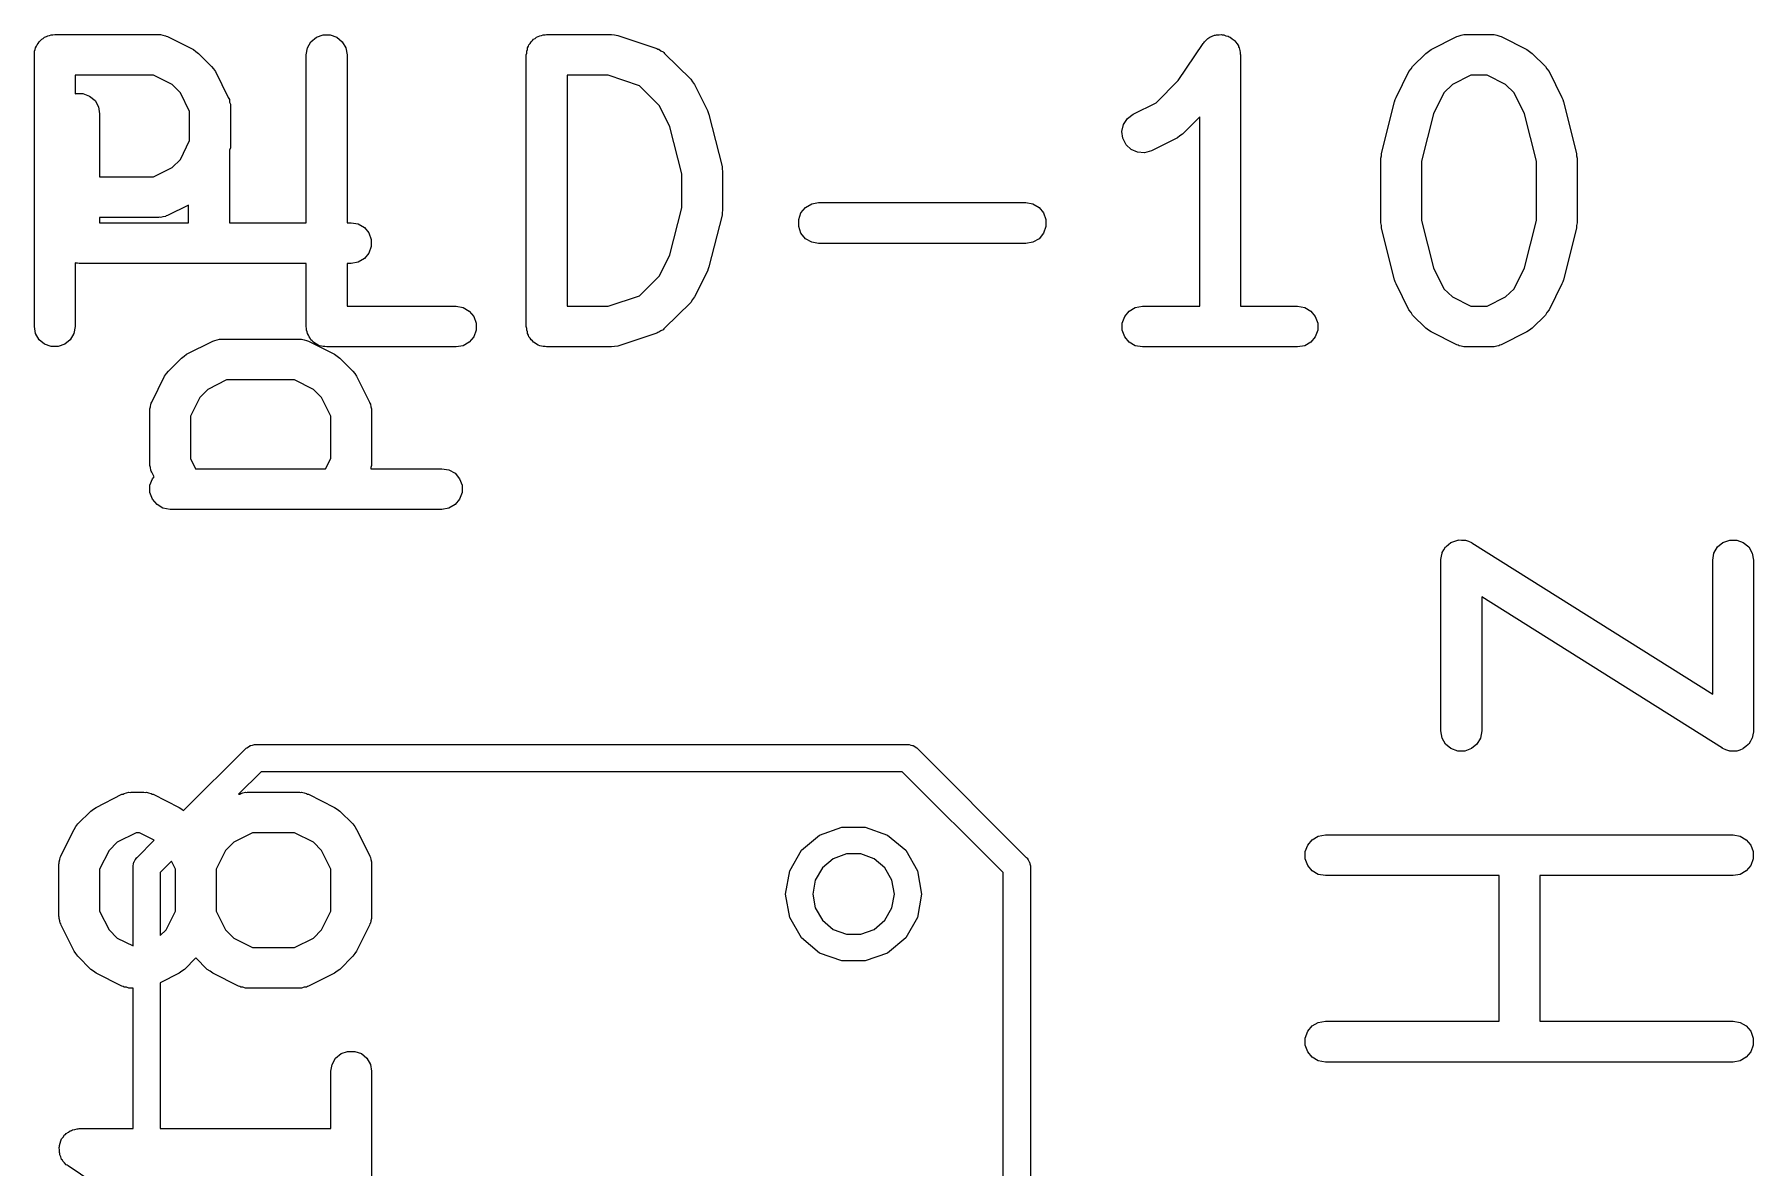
# Model space of a CAD drawing. Extents: x 128.4 to 190.5, y -130.4 to -95.9.
# Drawn here: x 184.19 to 190.51, y -117.81 to -113.64 of the extents above; entities that cross this region are included whole.
import ezdxf

# ---------------------------------------------------------------- set-up
doc = ezdxf.new("R2010")
doc.units = 0
doc.header["$MEASUREMENT"] = 0
doc.layers.add('BLACK', color=7, linetype='CONTINUOUS')

msp = doc.modelspace()

# ---------------------------------------------------------------- linework, layer by layer
at = {"layer": 'Black'}
for p, q in [((184.19, -113.693), (184.191, -113.687)), ((184.191, -113.687), (184.195, -113.681)), ((184.195, -113.681), (184.197, -113.675)), ((184.197, -113.675), (184.201, -113.67)), ((184.201, -113.67), (184.204, -113.664)), ((184.204, -113.664), (184.209, -113.66)), ((184.209, -113.66), (184.214, -113.655)), ((184.214, -113.655), (184.219, -113.652)), ((184.219, -113.652), (184.224, -113.647)), ((184.224, -113.647), (184.231, -113.645)), ((184.231, -113.645), (184.236, -113.642)), ((184.236, -113.642), (184.243, -113.641)), ((184.243, -113.641), (184.249, -113.639)), ((184.249, -113.639), (184.255, -113.639)), ((184.255, -113.639), (184.262, -113.637)), ((184.262, -113.637), (184.643, -113.637)), ((184.643, -113.637), (184.647, -113.638)), ((184.647, -113.638), (184.651, -113.638)), ((184.651, -113.638), (184.66, -113.64)), ((184.66, -113.64), (184.669, -113.642)), ((184.669, -113.642), (184.672, -113.644)), ((184.672, -113.644), (184.676, -113.645)), ((184.676, -113.645), (184.772, -113.693)), ((185.187, -113.712), (185.191, -113.687)), ((185.191, -113.687), (185.204, -113.664)), ((185.204, -113.664), (185.224, -113.647)), ((185.224, -113.647), (185.249, -113.639)), ((185.249, -113.639), (185.275, -113.639)), ((185.275, -113.639), (185.299, -113.647)), ((185.299, -113.647), (185.319, -113.664)), ((185.319, -113.664), (185.332, -113.687)), ((185.332, -113.687), (185.337, -113.712)), ((186, -113.693), (186.001, -113.687)), ((186.001, -113.687), (186.004, -113.681)), ((186.004, -113.681), (186.006, -113.675)), ((186.006, -113.675), (186.011, -113.67)), ((186.011, -113.67), (186.014, -113.664)), ((186.014, -113.664), (186.019, -113.66)), ((186.019, -113.66), (186.023, -113.655)), ((186.023, -113.655), (186.029, -113.652)), ((186.029, -113.652), (186.034, -113.647)), ((186.034, -113.647), (186.04, -113.645)), ((186.04, -113.645), (186.046, -113.642)), ((186.046, -113.642), (186.052, -113.641)), ((186.052, -113.641), (186.058, -113.639)), ((186.058, -113.639), (186.065, -113.639)), ((186.065, -113.639), (186.071, -113.637)), ((186.071, -113.637), (186.31, -113.637)), ((186.31, -113.637), (186.321, -113.639)), ((186.321, -113.639), (186.333, -113.641)), ((186.333, -113.641), (186.476, -113.689)), ((188.394, -113.807), (188.485, -113.671)), ((188.485, -113.671), (188.488, -113.668)), ((188.488, -113.668), (188.49, -113.664)), ((188.49, -113.664), (188.497, -113.658)), ((188.497, -113.658), (188.503, -113.652)), ((188.503, -113.652), (188.507, -113.65)), ((188.507, -113.65), (188.51, -113.647)), ((188.51, -113.647), (188.519, -113.644)), ((188.519, -113.644), (188.527, -113.64)), ((188.527, -113.64), (188.531, -113.64)), ((188.531, -113.64), (188.535, -113.639)), ((188.535, -113.639), (188.544, -113.639)), ((188.544, -113.639), (188.552, -113.638)), ((188.552, -113.638), (188.556, -113.639)), ((188.556, -113.639), (188.561, -113.639)), ((188.561, -113.639), (188.569, -113.642)), ((188.569, -113.642), (188.578, -113.644)), ((188.578, -113.644), (188.581, -113.646)), ((188.581, -113.646), (188.585, -113.647)), ((188.585, -113.647), (188.592, -113.653)), ((188.592, -113.653), (188.599, -113.658)), ((188.599, -113.658), (188.602, -113.661)), ((188.602, -113.661), (188.605, -113.664)), ((188.605, -113.664), (188.61, -113.672)), ((188.61, -113.672), (188.615, -113.679)), ((188.615, -113.679), (188.616, -113.683)), ((188.616, -113.683), (188.618, -113.687)), ((188.618, -113.687), (188.62, -113.696)), ((189.324, -113.693), (189.419, -113.645)), ((189.419, -113.645), (189.423, -113.644)), ((189.423, -113.644), (189.427, -113.642)), ((189.427, -113.642), (189.435, -113.64)), ((189.435, -113.64), (189.444, -113.638)), ((189.444, -113.638), (189.448, -113.638)), ((189.448, -113.638), (189.452, -113.637)), ((189.452, -113.637), (189.548, -113.637)), ((189.548, -113.637), (189.552, -113.638)), ((189.552, -113.638), (189.556, -113.638)), ((189.556, -113.638), (189.565, -113.64)), ((189.565, -113.64), (189.573, -113.642)), ((189.573, -113.642), (189.577, -113.644)), ((189.577, -113.644), (189.581, -113.645)), ((189.581, -113.645), (189.676, -113.693)), ((184.187, -113.712), (184.188, -113.706)), ((184.187, -114.712), (184.187, -113.712)), ((184.188, -113.699), (184.19, -113.693)), ((184.188, -113.706), (184.188, -113.699)), ((184.772, -113.693), (184.781, -113.7)), ((184.781, -113.7), (184.791, -113.707)), ((184.791, -113.707), (184.839, -113.755)), ((185.187, -114.33), (185.187, -113.712)), ((185.337, -113.712), (185.337, -114.33)), ((185.996, -113.712), (185.998, -113.706)), ((185.996, -114.712), (185.996, -113.712)), ((185.998, -113.699), (186, -113.693)), ((185.998, -113.706), (185.998, -113.699)), ((186.476, -113.689), (186.48, -113.691)), ((186.48, -113.691), (186.484, -113.692)), ((186.484, -113.692), (186.491, -113.697)), ((186.491, -113.697), (186.499, -113.701)), ((186.499, -113.701), (186.502, -113.704)), ((186.502, -113.704), (186.505, -113.707)), ((186.505, -113.707), (186.601, -113.802)), ((188.62, -113.696), (188.622, -113.704)), ((188.622, -113.704), (188.622, -113.708)), ((188.622, -113.708), (188.623, -113.712)), ((188.623, -113.712), (188.623, -114.637)), ((189.256, -113.755), (189.304, -113.707)), ((189.304, -113.707), (189.314, -113.7)), ((189.314, -113.7), (189.324, -113.693)), ((189.676, -113.693), (189.686, -113.7)), ((189.686, -113.7), (189.696, -113.707)), ((189.696, -113.707), (189.744, -113.755)), ((184.337, -113.787), (184.337, -113.856)), ((184.625, -113.787), (184.337, -113.787)), ((184.694, -113.822), (184.625, -113.787)), ((184.839, -113.755), (184.846, -113.764)), ((184.846, -113.764), (184.853, -113.774)), ((184.853, -113.774), (184.9, -113.869)), ((186.146, -113.787), (186.146, -114.637)), ((186.297, -113.787), (186.146, -113.787)), ((186.412, -113.826), (186.297, -113.787)), ((186.601, -113.802), (186.608, -113.812)), ((186.608, -113.812), (186.615, -113.822)), ((188.313, -113.889), (188.394, -113.807)), ((189.195, -113.869), (189.242, -113.774)), ((189.242, -113.774), (189.25, -113.764)), ((189.25, -113.764), (189.256, -113.755)), ((189.47, -113.787), (189.402, -113.822)), ((189.53, -113.787), (189.47, -113.787)), ((189.598, -113.822), (189.53, -113.787)), ((189.744, -113.755), (189.75, -113.764)), ((189.75, -113.764), (189.758, -113.774)), ((189.758, -113.774), (189.805, -113.869)), ((184.337, -113.856), (184.339, -113.855)), ((184.339, -113.855), (184.365, -113.855)), ((184.365, -113.855), (184.39, -113.864)), ((184.39, -113.864), (184.41, -113.88)), ((184.724, -113.852), (184.694, -113.822)), ((184.758, -113.921), (184.724, -113.852)), ((184.9, -113.869), (184.902, -113.873)), ((184.902, -113.873), (184.904, -113.877)), ((184.904, -113.877), (184.905, -113.886)), ((186.486, -113.9), (186.412, -113.826)), ((186.615, -113.822), (186.662, -113.917)), ((189.189, -113.885), (189.192, -113.877)), ((189.192, -113.877), (189.195, -113.869)), ((189.371, -113.852), (189.333, -113.929)), ((189.402, -113.822), (189.371, -113.852)), ((189.629, -113.852), (189.598, -113.822)), ((189.667, -113.929), (189.629, -113.852)), ((189.805, -113.869), (189.808, -113.877)), ((189.808, -113.877), (189.811, -113.885)), ((184.41, -113.88), (184.423, -113.903)), ((184.423, -113.903), (184.427, -113.929)), ((184.427, -113.929), (184.427, -114.161)), ((184.758, -114.028), (184.758, -113.921)), ((184.905, -113.886), (184.908, -113.894)), ((184.908, -113.894), (184.908, -113.899)), ((184.908, -113.899), (184.908, -113.903)), ((184.908, -113.903), (184.908, -114.046)), ((186.524, -113.977), (186.486, -113.9)), ((186.662, -113.917), (186.665, -113.925)), ((186.665, -113.925), (186.668, -113.932)), ((186.668, -113.932), (186.716, -114.123)), ((188.207, -113.947), (188.228, -113.931)), ((188.228, -113.931), (188.313, -113.889)), ((189.142, -114.075), (189.189, -113.885)), ((189.333, -113.929), (189.289, -114.103)), ((189.711, -114.103), (189.667, -113.929)), ((189.811, -113.885), (189.858, -114.075)), ((186.568, -114.15), (186.524, -113.977)), ((188.187, -113.994), (188.193, -113.968)), ((188.19, -114.019), (188.187, -113.994)), ((188.193, -113.968), (188.207, -113.947)), ((188.473, -113.941), (188.41, -114.004)), ((188.473, -114.637), (188.473, -113.941)), ((184.724, -114.097), (184.758, -114.028)), ((184.905, -114.063), (184.904, -114.071)), ((184.908, -114.054), (184.905, -114.063)), ((184.908, -114.046), (184.908, -114.05)), ((184.908, -114.05), (184.908, -114.054)), ((188.202, -114.043), (188.19, -114.019)), ((188.221, -114.061), (188.202, -114.043)), ((188.244, -114.071), (188.221, -114.061)), ((188.295, -114.065), (188.27, -114.073)), ((188.391, -114.018), (188.295, -114.065)), ((188.4, -114.01), (188.391, -114.018)), ((188.41, -114.004), (188.4, -114.01)), ((184.625, -114.161), (184.694, -114.127)), ((184.694, -114.127), (184.724, -114.097)), ((184.904, -114.071), (184.904, -114.072)), ((184.904, -114.072), (184.904, -114.33)), ((186.716, -114.123), (186.716, -114.132)), ((188.27, -114.073), (188.244, -114.071)), ((189.139, -114.093), (189.141, -114.084)), ((189.139, -114.331), (189.139, -114.093)), ((189.141, -114.084), (189.142, -114.075)), ((189.289, -114.103), (189.289, -114.322)), ((189.711, -114.322), (189.711, -114.103)), ((189.858, -114.075), (189.859, -114.084)), ((189.859, -114.084), (189.861, -114.093)), ((189.861, -114.093), (189.861, -114.331)), ((184.427, -114.161), (184.625, -114.161)), ((186.568, -114.275), (186.568, -114.15)), ((186.716, -114.132), (186.718, -114.141)), ((186.718, -114.141), (186.718, -114.284)), ((187.046, -114.261), (187.071, -114.256)), ((187.071, -114.256), (187.833, -114.256)), ((187.833, -114.256), (187.859, -114.261)), ((184.643, -114.311), (184.427, -114.311)), ((184.427, -114.311), (184.427, -114.33)), ((184.647, -114.31), (184.643, -114.311)), ((184.651, -114.311), (184.647, -114.31)), ((184.66, -114.308), (184.651, -114.311)), ((184.669, -114.307), (184.66, -114.308)), ((184.672, -114.305), (184.669, -114.307)), ((184.676, -114.303), (184.672, -114.305)), ((184.754, -114.265), (184.676, -114.303)), ((184.754, -114.33), (184.754, -114.265)), ((186.524, -114.448), (186.568, -114.275)), ((186.716, -114.302), (186.668, -114.492)), ((186.718, -114.284), (186.716, -114.293)), ((186.716, -114.293), (186.716, -114.302)), ((186.998, -114.318), (187.006, -114.294)), ((186.998, -114.344), (186.998, -114.318)), ((187.006, -114.294), (187.023, -114.274)), ((187.023, -114.274), (187.046, -114.261)), ((187.859, -114.261), (187.882, -114.274)), ((187.882, -114.274), (187.898, -114.294)), ((187.898, -114.294), (187.907, -114.318)), ((187.907, -114.318), (187.907, -114.344)), ((184.427, -114.33), (184.754, -114.33)), ((184.904, -114.33), (185.187, -114.33)), ((185.337, -114.33), (185.352, -114.33)), ((185.352, -114.33), (185.378, -114.334)), ((185.378, -114.334), (185.401, -114.347)), ((185.401, -114.347), (185.417, -114.367)), ((185.417, -114.367), (185.426, -114.392)), ((187.006, -114.369), (186.998, -114.344)), ((187.023, -114.389), (187.006, -114.369)), ((187.898, -114.369), (187.882, -114.389)), ((187.907, -114.344), (187.898, -114.369)), ((189.141, -114.34), (189.139, -114.331)), ((189.142, -114.35), (189.141, -114.34)), ((189.189, -114.54), (189.142, -114.35)), ((189.289, -114.322), (189.333, -114.496)), ((189.667, -114.496), (189.711, -114.322)), ((189.858, -114.35), (189.811, -114.54)), ((189.859, -114.34), (189.858, -114.35)), ((189.861, -114.331), (189.859, -114.34)), ((185.417, -114.442), (185.401, -114.462)), ((185.426, -114.418), (185.417, -114.442)), ((185.426, -114.392), (185.426, -114.418)), ((187.046, -114.402), (187.023, -114.389)), ((187.071, -114.406), (187.046, -114.402)), ((187.833, -114.406), (187.071, -114.406)), ((187.859, -114.402), (187.833, -114.406)), ((187.882, -114.389), (187.859, -114.402)), ((184.339, -114.479), (184.337, -114.478)), ((184.337, -114.478), (184.337, -114.712)), ((184.346, -114.479), (184.339, -114.479)), ((184.352, -114.48), (184.346, -114.479)), ((185.187, -114.48), (184.352, -114.48)), ((185.187, -114.712), (185.187, -114.48)), ((185.352, -114.48), (185.337, -114.48)), ((185.337, -114.48), (185.337, -114.637)), ((185.378, -114.475), (185.352, -114.48)), ((185.401, -114.462), (185.378, -114.475)), ((186.486, -114.525), (186.524, -114.448)), ((186.662, -114.508), (186.615, -114.603)), ((186.665, -114.5), (186.662, -114.508)), ((186.668, -114.492), (186.665, -114.5)), ((189.333, -114.496), (189.371, -114.573)), ((189.629, -114.573), (189.667, -114.496)), ((186.412, -114.599), (186.486, -114.525)), ((189.192, -114.548), (189.189, -114.54)), ((189.195, -114.555), (189.192, -114.548)), ((189.242, -114.651), (189.195, -114.555)), ((189.805, -114.555), (189.758, -114.651)), ((189.808, -114.548), (189.805, -114.555)), ((189.811, -114.54), (189.808, -114.548)), ((186.297, -114.637), (186.412, -114.599)), ((186.601, -114.623), (186.505, -114.718)), ((186.608, -114.613), (186.601, -114.623)), ((186.615, -114.603), (186.608, -114.613)), ((189.371, -114.573), (189.402, -114.603)), ((189.402, -114.603), (189.47, -114.637)), ((189.53, -114.637), (189.598, -114.603)), ((189.598, -114.603), (189.629, -114.573)), ((185.337, -114.637), (185.738, -114.637)), ((185.738, -114.637), (185.764, -114.642)), ((185.764, -114.642), (185.786, -114.655)), ((185.786, -114.655), (185.803, -114.675)), ((185.803, -114.675), (185.812, -114.699)), ((185.812, -114.699), (185.812, -114.725)), ((186.146, -114.637), (186.297, -114.637)), ((188.188, -114.699), (188.197, -114.675)), ((188.188, -114.725), (188.188, -114.699)), ((188.197, -114.675), (188.214, -114.655)), ((188.214, -114.655), (188.236, -114.642)), ((188.236, -114.642), (188.262, -114.637)), ((188.262, -114.637), (188.473, -114.637)), ((188.623, -114.637), (188.833, -114.637)), ((188.833, -114.637), (188.859, -114.642)), ((188.859, -114.642), (188.882, -114.655)), ((188.882, -114.655), (188.898, -114.675)), ((188.898, -114.675), (188.907, -114.699)), ((188.907, -114.699), (188.907, -114.725)), ((189.25, -114.66), (189.242, -114.651)), ((189.256, -114.67), (189.25, -114.66)), ((189.304, -114.718), (189.256, -114.67)), ((189.47, -114.637), (189.53, -114.637)), ((189.744, -114.67), (189.696, -114.718)), ((189.75, -114.66), (189.744, -114.67)), ((189.758, -114.651), (189.75, -114.66)), ((184.191, -114.738), (184.187, -114.712)), ((184.204, -114.761), (184.191, -114.738)), ((184.224, -114.777), (184.204, -114.761)), ((184.319, -114.761), (184.299, -114.777)), ((184.332, -114.738), (184.319, -114.761)), ((184.337, -114.712), (184.332, -114.738)), ((184.851, -114.763), (184.859, -114.761)), ((184.859, -114.761), (184.868, -114.759)), ((184.868, -114.759), (184.872, -114.759)), ((184.872, -114.759), (184.876, -114.758)), ((184.876, -114.758), (185.162, -114.758)), ((185.162, -114.758), (185.166, -114.759)), ((185.166, -114.759), (185.17, -114.759)), ((185.17, -114.759), (185.179, -114.761)), ((185.179, -114.761), (185.188, -114.763)), ((185.188, -114.719), (185.187, -114.712)), ((185.188, -114.725), (185.188, -114.719)), ((185.19, -114.732), (185.188, -114.725)), ((185.191, -114.738), (185.19, -114.732)), ((185.195, -114.744), (185.191, -114.738)), ((185.197, -114.75), (185.195, -114.744)), ((185.201, -114.755), (185.197, -114.75)), ((185.204, -114.761), (185.201, -114.755)), ((185.209, -114.765), (185.204, -114.761)), ((185.803, -114.75), (185.786, -114.77)), ((185.812, -114.725), (185.803, -114.75)), ((185.998, -114.719), (185.996, -114.712)), ((185.998, -114.725), (185.998, -114.719)), ((186, -114.732), (185.998, -114.725)), ((186.001, -114.738), (186, -114.732)), ((186.004, -114.744), (186.001, -114.738)), ((186.006, -114.75), (186.004, -114.744)), ((186.011, -114.755), (186.006, -114.75)), ((186.014, -114.761), (186.011, -114.755)), ((186.019, -114.765), (186.014, -114.761)), ((186.476, -114.736), (186.333, -114.784)), ((186.48, -114.734), (186.476, -114.736)), ((186.484, -114.733), (186.48, -114.734)), ((186.491, -114.728), (186.484, -114.733)), ((186.499, -114.724), (186.491, -114.728)), ((186.502, -114.72), (186.499, -114.724)), ((186.505, -114.718), (186.502, -114.72)), ((188.197, -114.75), (188.188, -114.725)), ((188.214, -114.77), (188.197, -114.75)), ((188.898, -114.75), (188.882, -114.77)), ((188.907, -114.725), (188.898, -114.75)), ((189.314, -114.725), (189.304, -114.718)), ((189.324, -114.732), (189.314, -114.725)), ((189.419, -114.779), (189.324, -114.732)), ((189.676, -114.732), (189.581, -114.779)), ((189.686, -114.725), (189.676, -114.732)), ((189.696, -114.718), (189.686, -114.725)), ((184.249, -114.786), (184.224, -114.777)), ((184.275, -114.786), (184.249, -114.786)), ((184.299, -114.777), (184.275, -114.786)), ((184.728, -114.828), (184.738, -114.821)), ((184.738, -114.821), (184.747, -114.814)), ((184.747, -114.814), (184.843, -114.766)), ((184.843, -114.766), (184.847, -114.765)), ((184.847, -114.765), (184.851, -114.763)), ((185.188, -114.763), (185.191, -114.765)), ((185.191, -114.765), (185.195, -114.766)), ((185.195, -114.766), (185.291, -114.814)), ((185.214, -114.77), (185.209, -114.765)), ((185.219, -114.773), (185.214, -114.77)), ((185.224, -114.777), (185.219, -114.773)), ((185.231, -114.78), (185.224, -114.777)), ((185.236, -114.783), (185.231, -114.78)), ((185.243, -114.784), (185.236, -114.783)), ((185.249, -114.786), (185.243, -114.784)), ((185.255, -114.786), (185.249, -114.786)), ((185.262, -114.787), (185.255, -114.786)), ((185.738, -114.787), (185.262, -114.787)), ((185.291, -114.814), (185.3, -114.821)), ((185.3, -114.821), (185.31, -114.828)), ((185.764, -114.783), (185.738, -114.787)), ((185.786, -114.77), (185.764, -114.783)), ((186.023, -114.77), (186.019, -114.765)), ((186.029, -114.773), (186.023, -114.77)), ((186.034, -114.777), (186.029, -114.773)), ((186.04, -114.78), (186.034, -114.777)), ((186.046, -114.783), (186.04, -114.78)), ((186.052, -114.784), (186.046, -114.783)), ((186.058, -114.786), (186.052, -114.784)), ((186.065, -114.786), (186.058, -114.786)), ((186.071, -114.787), (186.065, -114.786)), ((186.31, -114.787), (186.071, -114.787)), ((186.321, -114.785), (186.31, -114.787)), ((186.333, -114.784), (186.321, -114.785)), ((188.236, -114.783), (188.214, -114.77)), ((188.262, -114.787), (188.236, -114.783)), ((188.833, -114.787), (188.262, -114.787)), ((188.859, -114.783), (188.833, -114.787)), ((188.882, -114.77), (188.859, -114.783)), ((189.423, -114.781), (189.419, -114.779)), ((189.427, -114.783), (189.423, -114.781)), ((189.435, -114.784), (189.427, -114.783)), ((189.444, -114.787), (189.435, -114.784)), ((189.448, -114.787), (189.444, -114.787)), ((189.452, -114.787), (189.448, -114.787)), ((189.548, -114.787), (189.452, -114.787)), ((189.552, -114.787), (189.548, -114.787)), ((189.556, -114.787), (189.552, -114.787)), ((189.565, -114.784), (189.556, -114.787)), ((189.573, -114.783), (189.565, -114.784)), ((189.577, -114.781), (189.573, -114.783)), ((189.581, -114.779), (189.577, -114.781)), ((184.666, -114.895), (184.673, -114.885)), ((184.673, -114.885), (184.68, -114.876)), ((184.68, -114.876), (184.728, -114.828)), ((185.31, -114.828), (185.358, -114.876)), ((185.358, -114.876), (185.365, -114.885)), ((185.365, -114.885), (185.372, -114.895)), ((184.619, -114.99), (184.666, -114.895)), ((184.825, -114.943), (184.795, -114.973)), ((184.894, -114.908), (184.825, -114.943)), ((185.144, -114.908), (184.894, -114.908)), ((185.213, -114.943), (185.144, -114.908)), ((185.243, -114.973), (185.213, -114.943)), ((185.372, -114.895), (185.419, -114.99)), ((184.611, -115.015), (184.614, -115.007)), ((184.611, -115.02), (184.611, -115.015)), ((184.614, -115.007), (184.615, -114.998)), ((184.615, -114.998), (184.617, -114.994)), ((184.617, -114.994), (184.619, -114.99)), ((184.795, -114.973), (184.761, -115.042)), ((185.277, -115.042), (185.243, -114.973)), ((185.419, -114.99), (185.421, -114.994)), ((185.421, -114.994), (185.423, -114.998)), ((185.423, -114.998), (185.424, -115.007)), ((185.424, -115.007), (185.427, -115.015)), ((185.427, -115.015), (185.427, -115.02)), ((184.611, -115.024), (184.611, -115.02)), ((184.611, -115.214), (184.611, -115.024)), ((184.761, -115.042), (184.761, -115.197)), ((185.277, -115.197), (185.277, -115.042)), ((185.427, -115.02), (185.427, -115.024)), ((185.427, -115.024), (185.427, -115.214)), ((184.761, -115.197), (184.78, -115.235)), ((185.258, -115.235), (185.277, -115.197)), ((184.611, -115.219), (184.611, -115.214)), ((184.611, -115.223), (184.611, -115.219)), ((184.614, -115.231), (184.611, -115.223)), ((184.615, -115.24), (184.614, -115.231)), ((184.617, -115.244), (184.615, -115.24)), ((184.619, -115.248), (184.617, -115.244)), ((184.627, -115.265), (184.619, -115.248)), ((184.621, -115.272), (184.627, -115.265)), ((184.78, -115.235), (185.258, -115.235)), ((185.427, -115.223), (185.424, -115.231)), ((185.424, -115.231), (185.424, -115.235)), ((185.424, -115.235), (185.686, -115.235)), ((185.427, -115.214), (185.427, -115.219)), ((185.427, -115.219), (185.427, -115.223)), ((185.686, -115.235), (185.711, -115.239)), ((185.711, -115.239), (185.734, -115.252)), ((185.734, -115.252), (185.751, -115.272)), ((184.612, -115.296), (184.621, -115.272)), ((184.612, -115.323), (184.612, -115.296)), ((184.621, -115.347), (184.612, -115.323)), ((185.751, -115.272), (185.76, -115.296)), ((185.76, -115.323), (185.751, -115.347)), ((185.76, -115.296), (185.76, -115.323)), ((184.638, -115.367), (184.621, -115.347)), ((184.66, -115.38), (184.638, -115.367)), ((184.686, -115.385), (184.66, -115.38)), ((185.686, -115.385), (184.686, -115.385)), ((185.711, -115.38), (185.686, -115.385)), ((185.734, -115.367), (185.711, -115.38)), ((185.751, -115.347), (185.734, -115.367)), ((189.378, -115.522), (189.379, -115.521)), ((189.379, -115.521), (189.388, -115.514)), ((189.388, -115.514), (189.397, -115.506)), ((189.397, -115.506), (189.398, -115.506)), ((189.398, -115.506), (189.4, -115.505)), ((189.4, -115.505), (189.411, -115.502)), ((189.411, -115.502), (189.422, -115.498)), ((189.422, -115.498), (189.423, -115.498)), ((189.423, -115.498), (189.424, -115.497)), ((189.424, -115.497), (189.436, -115.498)), ((189.436, -115.498), (189.448, -115.498)), ((189.448, -115.498), (189.449, -115.498)), ((189.449, -115.498), (189.45, -115.498)), ((189.45, -115.498), (189.461, -115.502)), ((189.461, -115.502), (189.472, -115.506)), ((189.472, -115.506), (189.473, -115.507)), ((189.473, -115.507), (189.474, -115.508)), ((189.474, -115.508), (190.36, -116.064)), ((190.377, -115.523), (190.397, -115.506)), ((190.397, -115.506), (190.422, -115.498)), ((190.422, -115.498), (190.448, -115.498)), ((190.448, -115.498), (190.472, -115.506)), ((190.472, -115.506), (190.492, -115.523)), ((189.36, -115.569), (189.362, -115.557)), ((189.36, -115.57), (189.36, -115.569)), ((189.36, -115.571), (189.36, -115.57)), ((189.36, -116.2), (189.36, -115.571)), ((189.362, -115.557), (189.364, -115.546)), ((189.364, -115.546), (189.365, -115.545)), ((189.365, -115.543), (189.371, -115.533)), ((189.365, -115.545), (189.365, -115.543)), ((189.371, -115.533), (189.377, -115.523)), ((189.377, -115.523), (189.378, -115.522)), ((190.36, -115.571), (190.364, -115.546)), ((190.36, -116.064), (190.36, -115.571)), ((190.364, -115.546), (190.377, -115.523)), ((190.492, -115.523), (190.505, -115.546)), ((190.505, -115.546), (190.51, -115.571)), ((190.51, -115.571), (190.51, -116.2)), ((190.395, -116.263), (189.51, -115.707)), ((189.51, -115.707), (189.51, -116.2)), ((189.364, -116.226), (189.36, -116.2)), ((189.51, -116.2), (189.505, -116.226)), ((190.507, -116.214), (190.505, -116.226)), ((190.51, -116.203), (190.507, -116.214)), ((190.51, -116.2), (190.509, -116.201)), ((190.509, -116.201), (190.51, -116.203)), ((184.736, -116.493), (184.965, -116.265)), ((184.965, -116.265), (184.966, -116.263)), ((184.966, -116.263), (184.968, -116.262)), ((184.968, -116.262), (184.974, -116.258)), ((184.974, -116.258), (184.979, -116.255)), ((184.979, -116.255), (184.981, -116.254)), ((184.981, -116.254), (184.983, -116.253)), ((184.983, -116.253), (184.989, -116.252)), ((184.989, -116.252), (184.996, -116.25)), ((184.996, -116.25), (184.998, -116.25)), ((184.998, -116.25), (185, -116.25)), ((185, -116.25), (187.4, -116.25)), ((187.4, -116.25), (187.402, -116.25)), ((187.402, -116.25), (187.404, -116.25)), ((187.404, -116.25), (187.411, -116.252)), ((187.411, -116.252), (187.417, -116.253)), ((187.417, -116.253), (187.419, -116.254)), ((187.419, -116.254), (187.421, -116.255)), ((187.421, -116.255), (187.426, -116.258)), ((187.426, -116.258), (187.432, -116.262)), ((187.432, -116.262), (187.434, -116.263)), ((187.434, -116.263), (187.435, -116.265)), ((187.435, -116.265), (187.835, -116.665)), ((189.377, -116.248), (189.364, -116.226)), ((189.397, -116.265), (189.377, -116.248)), ((189.422, -116.274), (189.397, -116.265)), ((189.448, -116.274), (189.422, -116.274)), ((189.472, -116.265), (189.448, -116.274)), ((189.492, -116.248), (189.472, -116.265)), ((189.505, -116.226), (189.492, -116.248)), ((190.396, -116.264), (190.395, -116.263)), ((190.397, -116.265), (190.396, -116.264)), ((190.408, -116.269), (190.397, -116.265)), ((190.419, -116.273), (190.408, -116.269)), ((190.42, -116.273), (190.419, -116.273)), ((190.422, -116.274), (190.42, -116.273)), ((190.433, -116.274), (190.422, -116.274)), ((190.445, -116.274), (190.433, -116.274)), ((190.446, -116.274), (190.445, -116.274)), ((190.448, -116.274), (190.446, -116.274)), ((190.459, -116.27), (190.448, -116.274)), ((190.47, -116.266), (190.459, -116.27)), ((190.471, -116.265), (190.47, -116.266)), ((190.472, -116.265), (190.471, -116.265)), ((190.481, -116.257), (190.472, -116.265)), ((190.49, -116.25), (190.481, -116.257)), ((190.491, -116.249), (190.49, -116.25)), ((190.492, -116.248), (190.491, -116.249)), ((190.498, -116.238), (190.492, -116.248)), ((190.504, -116.228), (190.498, -116.238)), ((190.505, -116.226), (190.504, -116.227)), ((190.504, -116.227), (190.504, -116.228)), ((185.021, -116.35), (184.938, -116.433)), ((187.379, -116.35), (185.021, -116.35)), ((187.75, -116.721), (187.379, -116.35)), ((184.414, -116.481), (184.509, -116.433)), ((184.509, -116.433), (184.513, -116.432)), ((184.513, -116.432), (184.517, -116.43)), ((184.517, -116.43), (184.526, -116.428)), ((184.526, -116.428), (184.534, -116.425)), ((184.534, -116.425), (184.539, -116.426)), ((184.539, -116.426), (184.543, -116.425)), ((184.543, -116.425), (184.59, -116.425)), ((184.59, -116.425), (184.595, -116.426)), ((184.595, -116.426), (184.599, -116.425)), ((184.599, -116.425), (184.607, -116.428)), ((184.607, -116.428), (184.616, -116.43)), ((184.616, -116.43), (184.62, -116.432)), ((184.62, -116.432), (184.624, -116.433)), ((184.624, -116.433), (184.719, -116.481)), ((184.938, -116.433), (184.942, -116.432)), ((184.938, -116.433), (184.938, -116.433)), ((184.942, -116.432), (184.946, -116.43)), ((184.946, -116.43), (184.954, -116.428)), ((184.954, -116.428), (184.963, -116.425)), ((184.963, -116.425), (184.967, -116.426)), ((184.967, -116.426), (184.971, -116.425)), ((184.971, -116.425), (185.162, -116.425)), ((185.162, -116.425), (185.166, -116.426)), ((185.166, -116.426), (185.17, -116.425)), ((185.17, -116.425), (185.179, -116.428)), ((185.179, -116.428), (185.188, -116.43)), ((185.188, -116.43), (185.191, -116.432)), ((185.191, -116.432), (185.195, -116.433)), ((185.195, -116.433), (185.291, -116.481)), ((184.347, -116.542), (184.395, -116.495)), ((184.395, -116.495), (184.404, -116.488)), ((184.404, -116.488), (184.414, -116.481)), ((184.719, -116.481), (184.729, -116.488)), ((184.729, -116.488), (184.736, -116.493)), ((185.291, -116.481), (185.3, -116.488)), ((185.3, -116.488), (185.31, -116.495)), ((185.31, -116.495), (185.358, -116.542)), ((184.285, -116.657), (184.333, -116.562)), ((184.333, -116.562), (184.34, -116.552)), ((184.34, -116.552), (184.347, -116.542)), ((184.561, -116.575), (184.492, -116.609)), ((184.573, -116.575), (184.561, -116.575)), ((184.627, -116.602), (184.573, -116.575)), ((184.989, -116.575), (184.921, -116.609)), ((185.144, -116.575), (184.989, -116.575)), ((185.213, -116.609), (185.144, -116.575)), ((185.358, -116.542), (185.365, -116.552)), ((185.365, -116.552), (185.372, -116.562)), ((185.372, -116.562), (185.419, -116.657)), ((187.008, -116.639), (187.075, -116.583)), ((187.075, -116.583), (187.157, -116.554)), ((187.157, -116.554), (187.243, -116.554)), ((187.243, -116.554), (187.325, -116.583)), ((187.325, -116.583), (187.392, -116.639)), ((188.886, -116.6), (188.909, -116.587)), ((188.909, -116.587), (188.935, -116.582)), ((188.935, -116.582), (190.435, -116.582)), ((190.435, -116.582), (190.46, -116.587)), ((190.46, -116.587), (190.483, -116.6)), ((184.284, -116.661), (184.285, -116.657)), ((184.462, -116.64), (184.427, -116.708)), ((184.492, -116.609), (184.462, -116.64)), ((184.565, -116.665), (184.627, -116.602)), ((184.89, -116.64), (184.856, -116.708)), ((184.921, -116.609), (184.89, -116.64)), ((185.243, -116.64), (185.213, -116.609)), ((185.277, -116.708), (185.243, -116.64)), ((185.419, -116.657), (185.421, -116.661)), ((186.965, -116.714), (187.008, -116.639)), ((187.174, -116.652), (187.125, -116.67)), ((187.226, -116.652), (187.174, -116.652)), ((187.275, -116.67), (187.226, -116.652)), ((187.392, -116.639), (187.435, -116.714)), ((188.861, -116.644), (188.87, -116.62)), ((188.861, -116.67), (188.861, -116.644)), ((188.87, -116.62), (188.886, -116.6)), ((190.483, -116.6), (190.5, -116.62)), ((190.5, -116.62), (190.508, -116.644)), ((190.508, -116.644), (190.508, -116.67)), ((184.277, -116.69), (184.278, -116.686)), ((184.277, -116.881), (184.277, -116.69)), ((184.278, -116.682), (184.28, -116.673)), ((184.278, -116.686), (184.278, -116.682)), ((184.28, -116.673), (184.282, -116.665)), ((184.282, -116.665), (184.284, -116.661)), ((184.427, -116.708), (184.427, -116.863)), ((184.55, -116.696), (184.552, -116.689)), ((184.55, -116.698), (184.55, -116.696)), ((184.55, -116.7), (184.55, -116.698)), ((184.55, -116.991), (184.55, -116.7)), ((184.552, -116.689), (184.553, -116.683)), ((184.553, -116.683), (184.554, -116.681)), ((184.554, -116.681), (184.555, -116.679)), ((184.555, -116.679), (184.558, -116.674)), ((184.558, -116.674), (184.562, -116.668)), ((184.562, -116.668), (184.563, -116.666)), ((184.563, -116.666), (184.565, -116.665)), ((184.691, -116.679), (184.65, -116.721)), ((184.65, -116.721), (184.65, -116.953)), ((184.706, -116.708), (184.691, -116.679)), ((184.706, -116.863), (184.706, -116.708)), ((184.856, -116.708), (184.856, -116.863)), ((185.277, -116.863), (185.277, -116.708)), ((185.421, -116.661), (185.423, -116.665)), ((185.423, -116.665), (185.424, -116.673)), ((185.424, -116.673), (185.427, -116.682)), ((185.427, -116.682), (185.427, -116.686)), ((185.427, -116.686), (185.427, -116.69)), ((185.427, -116.69), (185.427, -116.881)), ((186.95, -116.8), (186.965, -116.714)), ((187.085, -116.704), (187.059, -116.749)), ((187.125, -116.67), (187.085, -116.704)), ((187.315, -116.704), (187.275, -116.67)), ((187.341, -116.749), (187.315, -116.704)), ((187.435, -116.714), (187.45, -116.8)), ((187.75, -120.879), (187.75, -116.721)), ((187.835, -116.665), (187.837, -116.666)), ((187.837, -116.666), (187.838, -116.668)), ((187.838, -116.668), (187.842, -116.674)), ((187.842, -116.674), (187.845, -116.679)), ((187.845, -116.679), (187.846, -116.681)), ((187.846, -116.681), (187.847, -116.683)), ((187.847, -116.683), (187.848, -116.689)), ((187.848, -116.689), (187.85, -116.696)), ((187.85, -116.696), (187.85, -116.698)), ((187.85, -116.698), (187.85, -116.7)), ((187.85, -116.7), (187.85, -120.9)), ((188.87, -116.695), (188.861, -116.67)), ((188.886, -116.715), (188.87, -116.695)), ((188.909, -116.728), (188.886, -116.715)), ((190.483, -116.715), (190.46, -116.728)), ((190.5, -116.695), (190.483, -116.715)), ((190.508, -116.67), (190.5, -116.695)), ((187.059, -116.749), (187.05, -116.8)), ((187.35, -116.8), (187.341, -116.749)), ((188.935, -116.732), (188.909, -116.728)), ((189.574, -116.732), (188.935, -116.732)), ((189.574, -117.268), (189.574, -116.732)), ((190.435, -116.732), (189.724, -116.732)), ((189.724, -116.732), (189.724, -117.268)), ((190.46, -116.728), (190.435, -116.732)), ((186.965, -116.886), (186.95, -116.8)), ((187.05, -116.8), (187.059, -116.851)), ((187.341, -116.851), (187.35, -116.8)), ((187.45, -116.8), (187.435, -116.886)), ((184.278, -116.885), (184.277, -116.881)), ((184.278, -116.89), (184.278, -116.885)), ((184.28, -116.898), (184.278, -116.89)), ((184.282, -116.907), (184.28, -116.898)), ((184.284, -116.91), (184.282, -116.907)), ((184.285, -116.914), (184.284, -116.91)), ((184.427, -116.863), (184.462, -116.932)), ((184.672, -116.932), (184.706, -116.863)), ((184.856, -116.863), (184.89, -116.932)), ((185.243, -116.932), (185.277, -116.863)), ((185.421, -116.91), (185.419, -116.914)), ((185.423, -116.907), (185.421, -116.91)), ((185.424, -116.898), (185.423, -116.907)), ((185.427, -116.89), (185.424, -116.898)), ((185.427, -116.881), (185.427, -116.885)), ((185.427, -116.885), (185.427, -116.89)), ((187.008, -116.961), (186.965, -116.886)), ((187.059, -116.851), (187.085, -116.896)), ((187.085, -116.896), (187.125, -116.93)), ((187.275, -116.93), (187.315, -116.896)), ((187.315, -116.896), (187.341, -116.851)), ((187.435, -116.886), (187.392, -116.961)), ((184.333, -117.01), (184.285, -116.914)), ((184.462, -116.932), (184.492, -116.962)), ((184.492, -116.962), (184.55, -116.991)), ((184.65, -116.953), (184.672, -116.932)), ((184.89, -116.932), (184.921, -116.962)), ((184.921, -116.962), (184.989, -116.996)), ((185.144, -116.996), (185.213, -116.962)), ((185.213, -116.962), (185.243, -116.932)), ((185.419, -116.914), (185.372, -117.01)), ((187.075, -117.017), (187.008, -116.961)), ((187.125, -116.93), (187.174, -116.948)), ((187.174, -116.948), (187.226, -116.948)), ((187.226, -116.948), (187.275, -116.93)), ((187.392, -116.961), (187.325, -117.017)), ((184.34, -117.019), (184.333, -117.01)), ((184.347, -117.029), (184.34, -117.019)), ((184.395, -117.077), (184.347, -117.029)), ((184.781, -117.035), (184.739, -117.077)), ((184.823, -117.077), (184.781, -117.035)), ((184.989, -116.996), (185.144, -116.996)), ((185.358, -117.029), (185.31, -117.077)), ((185.365, -117.019), (185.358, -117.029)), ((185.372, -117.01), (185.365, -117.019)), ((187.157, -117.046), (187.075, -117.017)), ((187.325, -117.017), (187.243, -117.046)), ((184.404, -117.084), (184.395, -117.077)), ((184.414, -117.091), (184.404, -117.084)), ((184.509, -117.139), (184.414, -117.091)), ((184.719, -117.091), (184.65, -117.126)), ((184.729, -117.084), (184.719, -117.091)), ((184.739, -117.077), (184.729, -117.084)), ((184.833, -117.084), (184.823, -117.077)), ((184.843, -117.091), (184.833, -117.084)), ((184.938, -117.139), (184.843, -117.091)), ((185.291, -117.091), (185.195, -117.139)), ((185.3, -117.084), (185.291, -117.091)), ((185.31, -117.077), (185.3, -117.084)), ((187.243, -117.046), (187.157, -117.046)), ((184.513, -117.14), (184.509, -117.139)), ((184.517, -117.142), (184.513, -117.14)), ((184.526, -117.143), (184.517, -117.142)), ((184.534, -117.146), (184.526, -117.143)), ((184.539, -117.146), (184.534, -117.146)), ((184.543, -117.146), (184.539, -117.146)), ((184.55, -117.146), (184.543, -117.146)), ((184.55, -117.663), (184.55, -117.146)), ((184.65, -117.126), (184.65, -117.663)), ((184.942, -117.14), (184.938, -117.139)), ((184.946, -117.142), (184.942, -117.14)), ((184.954, -117.143), (184.946, -117.142)), ((184.963, -117.146), (184.954, -117.143)), ((184.967, -117.146), (184.963, -117.146)), ((184.971, -117.146), (184.967, -117.146)), ((185.162, -117.146), (184.971, -117.146)), ((185.166, -117.146), (185.162, -117.146)), ((185.17, -117.146), (185.166, -117.146)), ((185.179, -117.143), (185.17, -117.146)), ((185.188, -117.142), (185.179, -117.143)), ((185.191, -117.14), (185.188, -117.142)), ((185.195, -117.139), (185.191, -117.14)), ((188.87, -117.305), (188.886, -117.285)), ((188.886, -117.285), (188.909, -117.272)), ((188.909, -117.272), (188.935, -117.268)), ((188.935, -117.268), (189.574, -117.268)), ((189.724, -117.268), (190.435, -117.268)), ((190.435, -117.268), (190.46, -117.272)), ((190.46, -117.272), (190.483, -117.285)), ((190.483, -117.285), (190.5, -117.305)), ((188.861, -117.33), (188.87, -117.305)), ((188.861, -117.356), (188.861, -117.33)), ((190.5, -117.305), (190.508, -117.33)), ((190.508, -117.33), (190.508, -117.356)), ((185.282, -117.427), (185.295, -117.404)), ((185.295, -117.404), (185.315, -117.387)), ((185.315, -117.387), (185.339, -117.379)), ((185.339, -117.379), (185.365, -117.379)), ((185.365, -117.379), (185.39, -117.387)), ((185.39, -117.387), (185.41, -117.404)), ((185.41, -117.404), (185.423, -117.427)), ((188.87, -117.38), (188.861, -117.356)), ((188.886, -117.4), (188.87, -117.38)), ((188.909, -117.413), (188.886, -117.4)), ((188.935, -117.418), (188.909, -117.413)), ((190.435, -117.418), (188.935, -117.418)), ((190.46, -117.413), (190.435, -117.418)), ((190.483, -117.4), (190.46, -117.413)), ((190.5, -117.38), (190.483, -117.4)), ((190.508, -117.356), (190.5, -117.38)), ((185.277, -117.452), (185.282, -117.427)), ((185.277, -117.663), (185.277, -117.452)), ((185.423, -117.427), (185.427, -117.452)), ((185.427, -117.452), (185.427, -118.024)), ((184.312, -117.676), (184.319, -117.671)), ((184.319, -117.671), (184.323, -117.67)), ((184.323, -117.67), (184.327, -117.668)), ((184.327, -117.668), (184.336, -117.666)), ((184.336, -117.666), (184.344, -117.664)), ((184.344, -117.664), (184.348, -117.664)), ((184.348, -117.664), (184.352, -117.663)), ((184.352, -117.663), (184.55, -117.663)), ((184.65, -117.663), (185.277, -117.663)), ((184.278, -117.733), (184.279, -117.729)), ((184.279, -117.742), (184.278, -117.733)), ((184.279, -117.725), (184.282, -117.717)), ((184.279, -117.729), (184.279, -117.725)), ((184.282, -117.717), (184.284, -117.708)), ((184.284, -117.708), (184.286, -117.704)), ((184.286, -117.704), (184.287, -117.701)), ((184.287, -117.701), (184.293, -117.694)), ((184.293, -117.694), (184.298, -117.686)), ((184.298, -117.686), (184.302, -117.684)), ((184.302, -117.684), (184.304, -117.681)), ((184.304, -117.681), (184.312, -117.676)), ((184.279, -117.751), (184.279, -117.742)), ((184.28, -117.755), (184.279, -117.751)), ((184.28, -117.759), (184.28, -117.755)), ((184.284, -117.767), (184.28, -117.759)), ((184.287, -117.776), (184.284, -117.767)), ((184.29, -117.779), (184.287, -117.776)), ((184.292, -117.783), (184.29, -117.779)), ((184.298, -117.789), (184.292, -117.783)), ((184.304, -117.796), (184.298, -117.789)), ((184.308, -117.798), (184.304, -117.796)), ((184.311, -117.8), (184.308, -117.798)), ((184.447, -117.892), (184.311, -117.8))]:
    msp.add_line(p, q, dxfattribs=at)

doc.saveas('drawing.dxf')
